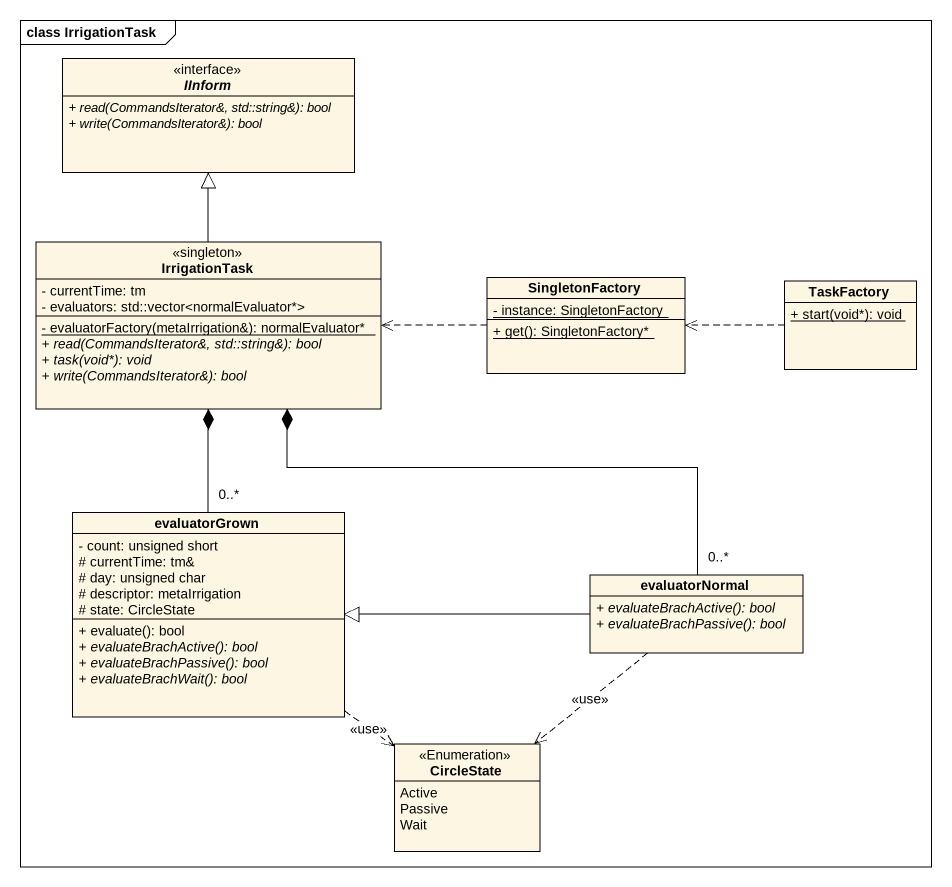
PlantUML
@startuml
mainframe class IrrigationTask
hide circle
hide empty members
skinparam classAttributeIconSize 0
interface IInform {
  {abstract} + read(CommandsIterator&, std::string&): bool
  {abstract} + write(CommandsIterator&): bool
}
class IrrigationTask <<singleton>> {
  - currentTime: tm
  - evaluators: std::vector<normalEvaluator*>
  {static} - evaluatorFactory(metaIrrigation&): normalEvaluator*
  {abstract} + read(CommandsIterator&, std::string&): bool
  {abstract} + task(void*): void
  {abstract} + write(CommandsIterator&): bool
}
class SingletonFactory {
  {static} - instance: SingletonFactory
  {static} + get(): SingletonFactory*
}
class TaskFactory {
  {static} + start(void*): void
}
class evaluatorGrown {
  - count: unsigned short
  # currentTime: tm&
  # day: unsigned char
  # descriptor: metaIrrigation
  # state: CircleState
  + evaluate(): bool
  {abstract} + evaluateBrachActive(): bool
  {abstract} + evaluateBrachPassive(): bool
  {abstract} + evaluateBrachWait(): bool
}
class evaluatorNormal {
  {abstract} + evaluateBrachActive(): bool
  {abstract} + evaluateBrachPassive(): bool
}
enum CircleState <<Enumeration>> {
  Active
  Passive
  Wait
}
IrrigationTask -up-|> IInform
SingletonFactory .left.> IrrigationTask
TaskFactory .left.> SingletonFactory
evaluatorGrown "0..*" -up-* IrrigationTask
evaluatorGrown ..> CircleState : <<use>>
evaluatorNormal "0..*" -left-* IrrigationTask
evaluatorNormal -left-|> evaluatorGrown
evaluatorNormal ..> CircleState : <<use>>
@enduml
